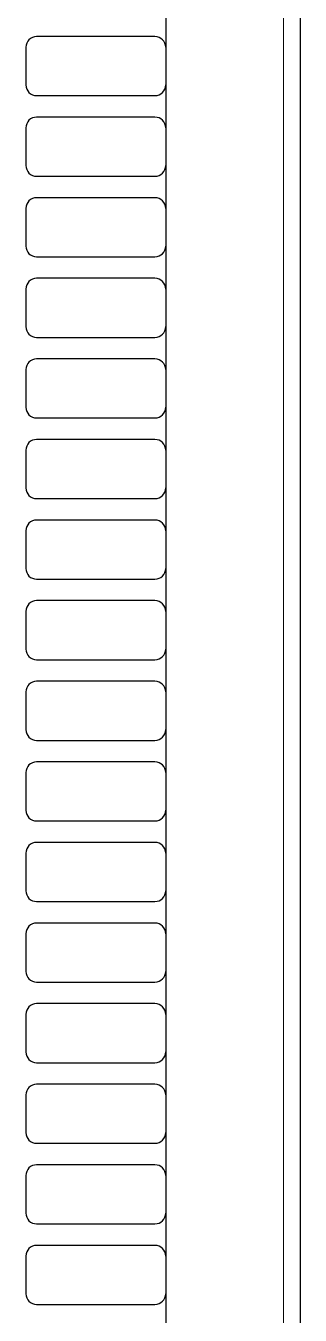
# Model space of a CAD drawing. Header units: millimetres. Extents: x -415 to 617, y -456 to 1988.
# Drawn here: x 501.8 to 552.8, y 1392.3 to 1632.3 of the extents above; entities that cross this region are included whole.
import ezdxf

# ---------------------------------------------------------------- set-up
doc = ezdxf.new("R2010")
doc.units = ezdxf.units.MM

msp = doc.modelspace()

# ---------------------------------------------------------------- linework, layer by layer
at = {"color": 7, "linetype": 'Continuous', "lineweight": 25}
for p, q in [((552.79, 1840.34), (552.79, -242.66)), ((527.79, 1811.14), (527.79, -242.66)), ((525.79, 1630.34), (503.79, 1630.34)), ((501.79, 1628.34), (501.79, 1621.34)), ((503.79, 1619.34), (525.79, 1619.34)), ((525.79, 1615.34), (503.79, 1615.34)), ((501.79, 1613.34), (501.79, 1606.34)), ((503.79, 1604.34), (525.79, 1604.34)), ((525.79, 1600.34), (503.79, 1600.34)), ((501.79, 1598.34), (501.79, 1591.34)), ((503.79, 1589.34), (525.79, 1589.34)), ((525.79, 1585.34), (503.79, 1585.34)), ((501.79, 1583.34), (501.79, 1576.34)), ((503.79, 1574.34), (525.79, 1574.34)), ((525.79, 1570.34), (503.79, 1570.34)), ((501.79, 1568.34), (501.79, 1561.34)), ((503.79, 1559.34), (525.79, 1559.34)), ((525.79, 1555.34), (503.79, 1555.34)), ((501.79, 1553.34), (501.79, 1546.34)), ((503.79, 1544.34), (525.79, 1544.34)), ((525.79, 1540.34), (503.79, 1540.34)), ((501.79, 1538.34), (501.79, 1531.34)), ((503.79, 1529.34), (525.79, 1529.34)), ((525.79, 1525.34), (503.79, 1525.34)), ((501.79, 1523.34), (501.79, 1516.34)), ((503.79, 1514.34), (525.79, 1514.34)), ((525.79, 1510.34), (503.79, 1510.34)), ((501.79, 1508.34), (501.79, 1501.34)), ((503.79, 1499.34), (525.79, 1499.34)), ((525.79, 1495.34), (503.79, 1495.34)), ((501.79, 1493.34), (501.79, 1486.34)), ((503.79, 1484.34), (525.79, 1484.34)), ((525.79, 1480.34), (503.79, 1480.34)), ((501.79, 1478.34), (501.79, 1471.34)), ((503.79, 1469.34), (525.79, 1469.34)), ((525.79, 1465.34), (503.79, 1465.34)), ((501.79, 1463.34), (501.79, 1456.34)), ((503.79, 1454.34), (525.79, 1454.34)), ((525.79, 1450.34), (503.79, 1450.34)), ((501.79, 1448.34), (501.79, 1441.34)), ((503.79, 1439.34), (525.79, 1439.34)), ((525.79, 1435.34), (503.79, 1435.34)), ((501.79, 1433.34), (501.79, 1426.34)), ((503.79, 1424.34), (525.79, 1424.34)), ((525.79, 1420.34), (503.79, 1420.34)), ((501.79, 1418.34), (501.79, 1411.34)), ((503.79, 1409.34), (525.79, 1409.34)), ((525.79, 1405.34), (503.79, 1405.34)), ((501.79, 1403.34), (501.79, 1396.34)), ((503.79, 1394.34), (525.79, 1394.34))]:
    msp.add_line(p, q, dxfattribs=at)
at = {"color": 8, "linetype": 'Continuous', "lineweight": 18}
msp.add_line((549.69, 1811.14), (549.69, -242.66), dxfattribs=at)
at = {"color": 7, "linetype": 'Continuous', "lineweight": 25}
for centre, start, end in [((503.79, 1628.34), 90, 180), ((525.79, 1628.34), 0, 90), ((503.79, 1621.34), 180, 270), ((525.79, 1621.34), 270, 0), ((503.79, 1613.34), 90, 180), ((525.79, 1613.34), 0, 90), ((503.79, 1606.34), 180, 270), ((525.79, 1606.34), 270, 0), ((503.79, 1598.34), 90, 180), ((525.79, 1598.34), 0, 90), ((503.79, 1591.34), 180, 270), ((525.79, 1591.34), 270, 0), ((503.79, 1583.34), 90, 180), ((525.79, 1583.34), 0, 90), ((503.79, 1576.34), 180, 270), ((525.79, 1576.34), 270, 0), ((503.79, 1568.34), 90, 180), ((525.79, 1568.34), 0, 90), ((503.79, 1561.34), 180, 270), ((525.79, 1561.34), 270, 0), ((503.79, 1553.34), 90, 180), ((525.79, 1553.34), 0, 90), ((503.79, 1546.34), 180, 270), ((525.79, 1546.34), 270, 0), ((503.79, 1538.34), 90, 180), ((525.79, 1538.34), 0, 90), ((503.79, 1531.34), 180, 270), ((525.79, 1531.34), 270, 0), ((503.79, 1523.34), 90, 180), ((525.79, 1523.34), 0, 90), ((503.79, 1516.34), 180, 270), ((525.79, 1516.34), 270, 0), ((503.79, 1508.34), 90, 180), ((525.79, 1508.34), 0, 90), ((503.79, 1501.34), 180, 270), ((525.79, 1501.34), 270, 0), ((503.79, 1493.34), 90, 180), ((525.79, 1493.34), 0, 90), ((503.79, 1486.34), 180, 270), ((525.79, 1486.34), 270, 0), ((503.79, 1478.34), 90, 180), ((525.79, 1478.34), 0, 90), ((503.79, 1471.34), 180, 270), ((525.79, 1471.34), 270, 0), ((503.79, 1463.34), 90, 180), ((525.79, 1463.34), 0, 90), ((503.79, 1456.34), 180, 270), ((525.79, 1456.34), 270, 0), ((503.79, 1448.34), 90, 180), ((525.79, 1448.34), 0, 90), ((503.79, 1441.34), 180, 270), ((525.79, 1441.34), 270, 0), ((503.79, 1433.34), 90, 180), ((525.79, 1433.34), 0, 90), ((503.79, 1426.34), 180, 270), ((525.79, 1426.34), 270, 0), ((503.79, 1418.34), 90, 180), ((525.79, 1418.34), 0, 90), ((503.79, 1411.34), 180, 270), ((525.79, 1411.34), 270, 0), ((503.79, 1403.34), 90, 180), ((525.79, 1403.34), 0, 90), ((503.79, 1396.34), 180, 270), ((525.79, 1396.34), 270, 0)]:
    msp.add_arc(centre, 2, start, end, dxfattribs=at)

doc.saveas('drawing.dxf')
